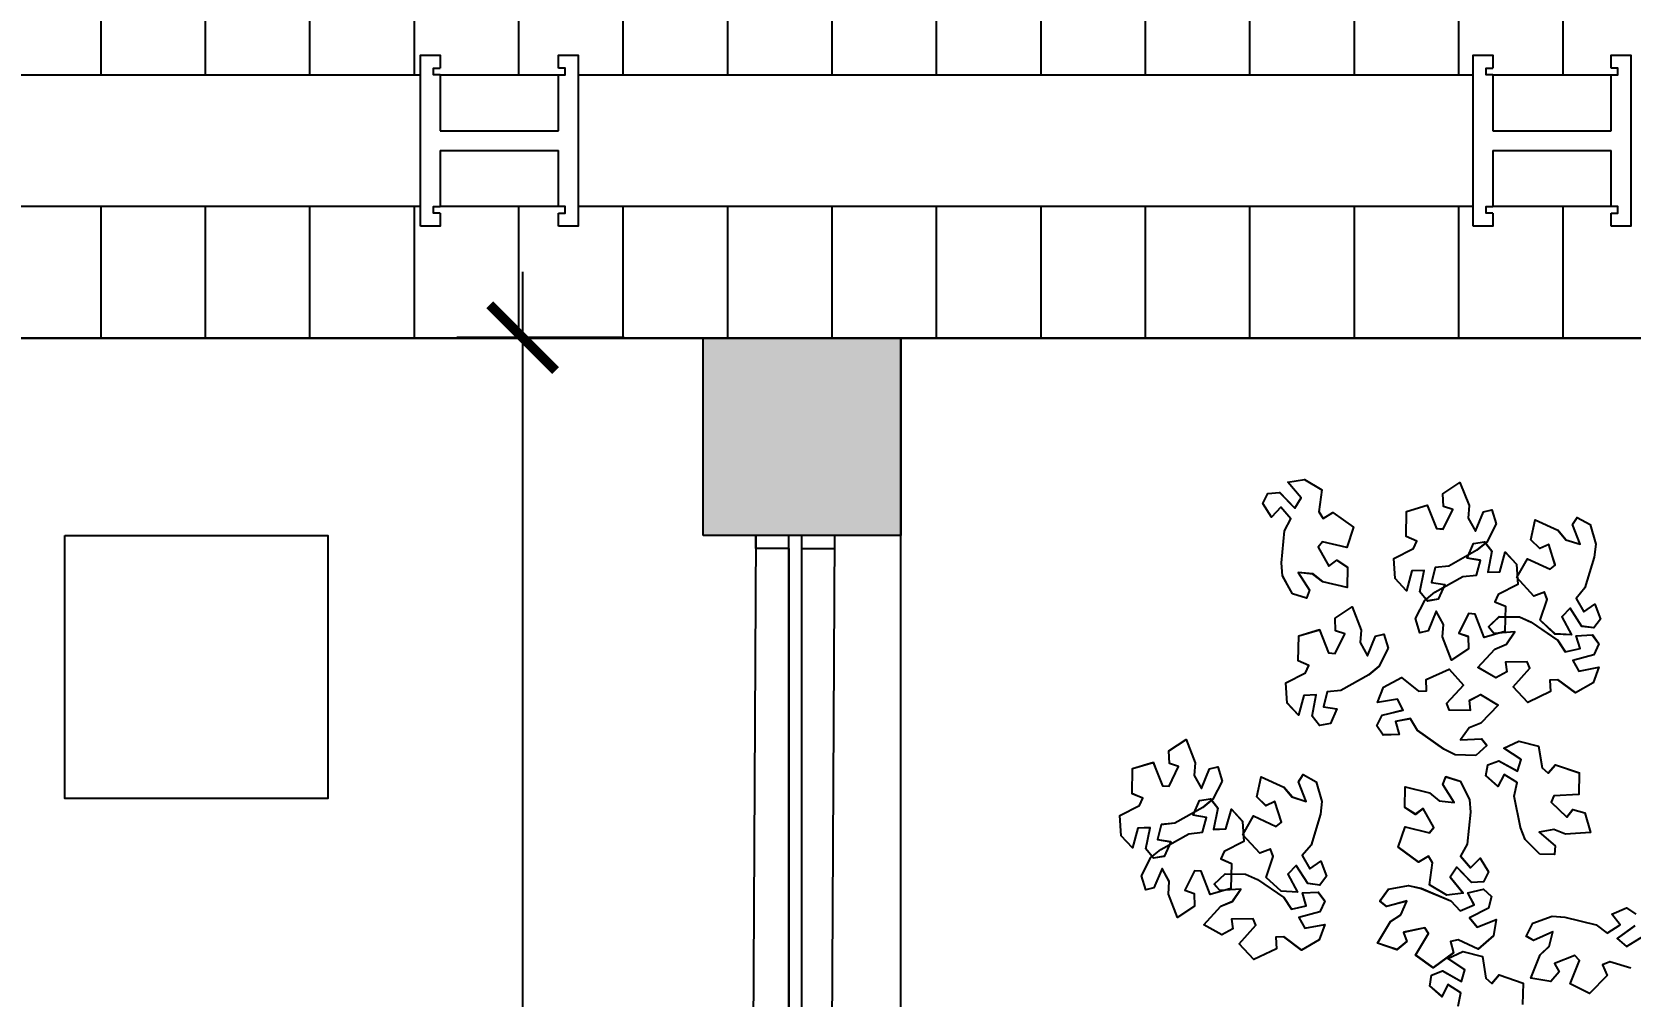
# Model space of a CAD drawing. Header units: centimetres. Extents: x -3096 to 17897, y -3131 to 15798.
# Drawn here: x 2662.4 to 2905.3, y 4418.3 to 4564.8 of the extents above; entities that cross this region are included whole.
import ezdxf

# ---------------------------------------------------------------- set-up
doc = ezdxf.new("R2010")
doc.units = ezdxf.units.CM
doc.layers.add('A-ANNO SYMB', color=3, linetype='Continuous', lineweight=13)
for name, color, linetype in [('alberi', 74, 'Continuous'), ('arredi', 1, 'Continuous'), ('piu', 6, 'Continuous'), ('Riempimenti', 4, 'Continuous'), ('vetri', 2, 'Continuous')]:
    doc.layers.add(name, color=color, linetype=linetype)
doc.styles.get("Standard").update_dxf_attribs({"font": 'Arial.ttf'})
doc.dimstyles.new('1_100', dxfattribs={"dimtxt": 15, "dimasz": 10, "dimexe": 10, "dimexo": 10, "dimgap": 5, "dimtad": 2, "dimdec": 0, "dimtxsty": 'Standard', "dimblk": 'ARCHTICK', "dimcen": 2.5, "dimdle": 10, "dimadec": 0, "dimazin": 0, "dimtfac": 1, "dimtdec": 0, "dimtmove": 0, "dimatfit": 3, "dimldrblk": 'ARCHTICK', "dimfxl": 1, "dimarcsym": 0})

# ---------------------------------------------------------------- blocks, each defined once
blk = doc.blocks.new('_ArchTick')
at = {"color": 0, "linetype": 'ByBlock', "const_width": 0.15}
blk.add_lwpolyline([(-0.5, -0.5), (0.5, 0.5)], dxfattribs=at)
blk = doc.blocks.new('*D108')
at = {"layer": 'A-ANNO SYMB', "color": 0, "lineweight": -2, "transparency": 16777216}
for p, q in [((2737.01, 4528.36), (2737.01, 4103.36)), ((2752.45, 4518.36), (2727.01, 4518.36)), ((2752.45, 4113.36), (2727.01, 4113.36))]:
    blk.add_line(p, q, dxfattribs=at)
at = {"layer": 'Defpoints', "color": 0, "transparency": 16777216}
for p in [(2762.45, 4518.36), (2737.01, 4113.36), (2762.45, 4113.36)]:
    blk.add_point(p, dxfattribs=at)
at = {"layer": 'A-ANNO SYMB', "color": 0, "lineweight": -2, "transparency": 16777216, "xscale": 10, "yscale": 10, "zscale": 10}
for p, rotation in [((2737.01, 4518.36), 90), ((2737.01, 4113.36), 270)]:
    blk.add_blockref('_ArchTick', p, dxfattribs=dict(at, rotation=rotation))
at = {"layer": 'A-ANNO SYMB', "color": 0, "transparency": 16777216, "insert": (2724.41, 4354.71), "char_height": 15, "attachment_point": 5, "rotation": 90}
blk.add_mtext('405', dxfattribs=at)

msp = doc.modelspace()

# ---------------------------------------------------------------- hatches: boundary and pattern name
at = {"layer": 'Riempimenti', "transparency": 33554508}
h = msp.add_hatch(dxfattribs=at)
h.set_pattern_fill('LINE', color=256, scale=5, angle=90)
h.set_pattern_definition([(90, (-9.95, -2e-05), (-15.875, 1e-15), [])])
h.paths.add_polyline_path([(3224.47, 4578.3), (1994.47, 4578.3), (1994.47, 4558.3), (3224.47, 4558.3)])
h.paths.add_polyline_path([(3224.47, 4538.3), (1994.47, 4538.3), (1994.47, 4518.3), (3224.47, 4518.3)])
h.paths.add_polyline_path([(3994.47, 4578.3), (3324.47, 4578.3), (3324.47, 4558.3), (3994.47, 4558.3)])
h.paths.add_polyline_path([(3994.47, 4538.3), (3324.47, 4538.3), (3324.47, 4518.3), (3994.47, 4518.3)])
at = {"layer": 'Riempimenti', "transparency": 33554462}
h = msp.add_hatch(color=256, dxfattribs=at)
h.dxf.hatch_style = 1
h.set_gradient(color1=(91, 91, 91), color2=(91, 91, 91), tint=1)
h.paths.add_polyline_path([(2794.47, 4518.3), (2764.47, 4518.3), (2764.47, 4488.3), (2794.47, 4488.3)])

# ---------------------------------------------------------------- linework, layer by layer
for p, q in [((2585.47, 4558.3), (2721.47, 4558.3)), ((2724.47, 4558.3), (2724.47, 4549.8)), ((2724.47, 4558.3), (2742.47, 4558.3)), ((2745.47, 4558.3), (2881.47, 4558.3)), ((2884.47, 4558.3), (2884.47, 4549.8)), ((2884.47, 4558.3), (2902.47, 4558.3)), ((2724.47, 4549.8), (2742.47, 4549.8)), ((2884.47, 4549.8), (2902.47, 4549.8)), ((2724.47, 4546.8), (2742.47, 4546.8)), ((2724.47, 4546.8), (2724.47, 4538.3)), ((2884.47, 4546.8), (2902.47, 4546.8)), ((2884.47, 4546.8), (2884.47, 4538.3)), ((2721.47, 4538.3), (2585.47, 4538.3)), ((2742.47, 4538.3), (2724.47, 4538.3)), ((2881.47, 4538.3), (2745.47, 4538.3)), ((2902.47, 4538.3), (2884.47, 4538.3)), ((2844.47, 4518.3), (2344.47, 4518.3)), ((2994.47, 4518.3), (2494.47, 4518.3)), ((2764.47, 4488.3), (2764.47, 4518.3)), ((2894.47, 4518.3), (2794.47, 4518.3)), ((2794.47, 4518.3), (2794.47, 4488.3)), ((2994.47, 4518.3), (2894.47, 4518.3)), ((2794.47, 4488.3), (2764.47, 4488.3))]:
    msp.add_line(p, q)
for points in [[(2721.47, 4535.3), (2721.47, 4561.3), (2724.47, 4561.3), (2724.47, 4559.3)], [(2724.47, 4558.3), (2723.47, 4558.3), (2723.47, 4559.3), (2724.47, 4559.3)], [(2742.47, 4559.3), (2742.47, 4561.3), (2745.47, 4561.3), (2745.47, 4535.3), (2742.47, 4535.3)], [(2742.47, 4558.3), (2743.47, 4558.3), (2743.47, 4559.3), (2742.47, 4559.3)], [(2881.47, 4535.3), (2881.47, 4561.3), (2884.47, 4561.3), (2884.47, 4559.3)], [(2884.47, 4558.3), (2883.47, 4558.3), (2883.47, 4559.3), (2884.47, 4559.3)], [(2902.47, 4559.3), (2902.47, 4561.3), (2905.47, 4561.3), (2905.47, 4535.3), (2902.47, 4535.3)], [(2902.47, 4558.3), (2903.47, 4558.3), (2903.47, 4559.3), (2902.47, 4559.3)], [(2742.47, 4549.8), (2742.47, 4558.3)], [(2902.47, 4549.8), (2902.47, 4558.3)], [(2742.47, 4538.3), (2742.47, 4546.8)], [(2902.47, 4538.3), (2902.47, 4546.8)], [(2724.47, 4537.3), (2723.47, 4537.3), (2723.47, 4538.3), (2724.47, 4538.3)], [(2742.47, 4537.3), (2743.47, 4537.3), (2743.47, 4538.3), (2742.47, 4538.3)], [(2884.47, 4537.3), (2883.47, 4537.3), (2883.47, 4538.3), (2884.47, 4538.3)], [(2902.47, 4537.3), (2903.47, 4537.3), (2903.47, 4538.3), (2902.47, 4538.3)], [(2724.47, 4537.3), (2724.47, 4535.3), (2721.47, 4535.3)], [(2742.47, 4535.3), (2742.47, 4537.3)], [(2884.47, 4537.3), (2884.47, 4535.3), (2881.47, 4535.3)], [(2902.47, 4535.3), (2902.47, 4537.3)], [(3144.47, 4143.3), (3144.47, 4143.3), (2794.47, 4143.3), (2794.47, 4518.3)]]:
    msp.add_lwpolyline(points)
at = {"layer": 'A-ANNO SYMB'}
for points in [[(2854.01, 4479.47), (2852.53, 4482.21), (2852.37, 4484.16), (2852.81, 4489.03), (2853.8, 4490.87), (2852.26, 4492.62), (2850.84, 4491.14), (2849.55, 4493.2), (2850.27, 4494.72), (2852.08, 4494.85), (2852.08, 4494.85), (2854.37, 4492.51), (2855.36, 4494.07), (2853.35, 4496.46), (2855.84, 4496.83), (2858.49, 4495.25), (2858.06, 4491.94), (2858.7, 4490.91), (2860.17, 4491.83), (2860.17, 4491.83), (2863.29, 4489.61), (2862.28, 4486.5), (2858.57, 4487.35), (2857.93, 4486.55), (2859.56, 4483.69), (2860.75, 4484.57), (2862.37, 4483.54), (2862.34, 4480.43), (2858.63, 4481.29), (2857.13, 4482.48), (2854.87, 4482.7), (2856.63, 4480), (2856.17, 4478.8)], [(2884.99, 4490.1), (2883.57, 4487.32), (2882.05, 4486.09), (2877.79, 4483.69), (2875.71, 4483.46), (2875.14, 4481.21), (2877.17, 4480.87), (2876.19, 4478.64), (2874.53, 4478.38), (2873.4, 4479.8), (2873.4, 4479.8), (2874.03, 4483.01), (2872.18, 4482.95), (2871.36, 4479.94), (2869.64, 4481.78), (2869.44, 4484.86), (2872.42, 4486.38), (2872.91, 4487.49), (2871.31, 4488.18), (2871.31, 4488.18), (2871.38, 4492), (2874.52, 4492.93), (2875.91, 4489.39), (2876.94, 4489.32), (2878.37, 4492.28), (2876.97, 4492.76), (2876.9, 4494.68), (2879.49, 4496.41), (2880.88, 4492.87), (2880.74, 4490.96), (2881.84, 4488.98), (2883.07, 4491.95), (2884.32, 4492.25)], [(2899.26, 4489.99), (2900.15, 4487), (2899.91, 4485.05), (2898.49, 4480.37), (2897.15, 4478.77), (2898.3, 4476.75), (2899.99, 4477.91), (2900.83, 4475.63), (2899.82, 4474.28), (2898.02, 4474.53), (2898.02, 4474.53), (2896.26, 4477.28), (2894.96, 4475.96), (2896.45, 4473.22), (2893.93, 4473.36), (2891.66, 4475.44), (2892.76, 4478.6), (2892.34, 4479.74), (2890.71, 4479.13), (2890.71, 4479.13), (2888.11, 4481.94), (2889.73, 4484.78), (2893.19, 4483.19), (2893.98, 4483.85), (2892.97, 4486.98), (2891.62, 4486.36), (2890.24, 4487.69), (2890.91, 4490.73), (2894.37, 4489.14), (2895.59, 4487.67), (2897.76, 4486.99), (2896.58, 4489.99), (2897.28, 4491.08)], [(2872.71, 4475.7), (2874.14, 4478.47), (2875.67, 4479.7), (2879.94, 4482.08), (2882.01, 4482.3), (2882.59, 4484.56), (2880.57, 4484.9), (2881.55, 4487.12), (2883.21, 4487.38), (2884.34, 4485.96), (2884.34, 4485.96), (2883.69, 4482.75), (2885.54, 4482.81), (2886.38, 4485.81), (2888.09, 4483.96), (2888.28, 4480.88), (2885.29, 4479.38), (2884.8, 4478.27), (2886.39, 4477.57), (2886.39, 4477.57), (2886.32, 4473.75), (2883.17, 4472.83), (2881.79, 4476.38), (2880.77, 4476.45), (2879.32, 4473.49), (2880.72, 4473.01), (2880.78, 4471.09), (2878.19, 4469.36), (2876.81, 4472.91), (2876.95, 4474.82), (2875.86, 4476.81), (2874.62, 4473.84), (2873.37, 4473.55)], [(2868.59, 4471.18), (2867.16, 4468.41), (2865.64, 4467.17), (2861.38, 4464.78), (2859.3, 4464.55), (2858.73, 4462.29), (2860.76, 4461.96), (2859.79, 4459.73), (2858.12, 4459.46), (2856.99, 4460.88), (2856.99, 4460.88), (2857.63, 4464.09), (2855.78, 4464.03), (2854.95, 4461.03), (2853.23, 4462.87), (2853.04, 4465.95), (2856.02, 4467.46), (2856.5, 4468.58), (2854.91, 4469.26), (2854.91, 4469.26), (2854.97, 4473.09), (2858.11, 4474.02), (2859.51, 4470.48), (2860.53, 4470.4), (2861.97, 4473.37), (2860.56, 4473.85), (2860.5, 4475.77), (2863.08, 4477.5), (2864.47, 4473.96), (2864.34, 4472.05), (2865.43, 4470.06), (2866.66, 4473.04), (2867.92, 4473.33)], [(2885.42, 4476), (2888.54, 4475.96), (2890.33, 4475.14), (2894.37, 4472.4), (2895.5, 4470.64), (2897.77, 4471.13), (2897.17, 4473.1), (2899.6, 4473.22), (2900.58, 4471.85), (2899.81, 4470.2), (2899.81, 4470.2), (2896.65, 4469.34), (2897.53, 4467.71), (2900.59, 4468.31), (2899.71, 4465.95), (2897.04, 4464.41), (2894.35, 4466.4), (2893.14, 4466.34), (2893.24, 4464.6), (2893.24, 4464.6), (2889.78, 4462.96), (2887.55, 4465.35), (2890.1, 4468.18), (2889.71, 4469.13), (2886.42, 4469.1), (2886.61, 4467.63), (2884.92, 4466.71), (2882.22, 4468.25), (2884.77, 4471.07), (2886.54, 4471.8), (2887.83, 4473.67), (2884.62, 4473.45), (2883.79, 4474.44)], [(2881.9, 4454.88), (2878.78, 4454.99), (2877.02, 4455.85), (2873.04, 4458.7), (2871.96, 4460.49), (2869.67, 4460.05), (2870.23, 4458.07), (2867.8, 4458.01), (2866.85, 4459.4), (2867.66, 4461.03), (2867.66, 4461.03), (2870.83, 4461.81), (2870, 4463.46), (2866.92, 4462.94), (2867.87, 4465.27), (2870.57, 4466.75), (2873.21, 4464.69), (2874.42, 4464.72), (2874.37, 4466.46), (2874.37, 4466.46), (2877.86, 4468.02), (2880.03, 4465.57), (2877.41, 4462.81), (2877.78, 4461.85), (2881.08, 4461.8), (2880.92, 4463.28), (2882.63, 4464.15), (2885.29, 4462.54), (2882.67, 4459.78), (2880.89, 4459.1), (2879.55, 4457.26), (2882.77, 4457.41), (2883.56, 4456.4)], [(2843.35, 4451.01), (2841.93, 4448.23), (2840.4, 4447), (2836.14, 4444.6), (2834.06, 4444.38), (2833.49, 4442.12), (2835.52, 4441.79), (2834.55, 4439.56), (2832.89, 4439.29), (2831.76, 4440.71), (2831.76, 4440.71), (2832.39, 4443.92), (2830.54, 4443.86), (2829.71, 4440.85), (2827.99, 4442.7), (2827.8, 4445.77), (2830.78, 4447.29), (2831.27, 4448.4), (2829.67, 4449.09), (2829.67, 4449.09), (2829.73, 4452.92), (2832.88, 4453.85), (2834.27, 4450.3), (2835.29, 4450.23), (2836.73, 4453.19), (2835.33, 4453.67), (2835.26, 4455.6), (2837.84, 4457.33), (2839.23, 4453.78), (2839.1, 4451.88), (2840.2, 4449.89), (2841.43, 4452.87), (2842.68, 4453.16)], [(2891.61, 4439.89), (2889.41, 4442.1), (2888.7, 4443.93), (2887.74, 4448.72), (2888.17, 4450.77), (2886.2, 4452.01), (2885.26, 4450.18), (2883.44, 4451.8), (2883.7, 4453.47), (2885.4, 4454.1), (2885.4, 4454.1), (2888.25, 4452.51), (2888.77, 4454.28), (2886.16, 4456), (2888.45, 4457.06), (2891.43, 4456.3), (2891.95, 4453), (2892.86, 4452.19), (2894.01, 4453.49), (2894.01, 4453.49), (2897.63, 4452.25), (2897.54, 4448.97), (2893.74, 4448.74), (2893.36, 4447.79), (2895.73, 4445.51), (2896.62, 4446.7), (2898.47, 4446.17), (2899.32, 4443.17), (2895.52, 4442.95), (2893.75, 4443.66), (2891.52, 4443.24), (2893.97, 4441.15), (2893.86, 4439.86)], [(2857.61, 4450.9), (2858.51, 4447.91), (2858.26, 4445.96), (2856.85, 4441.29), (2855.5, 4439.69), (2856.65, 4437.66), (2858.35, 4438.83), (2859.19, 4436.54), (2858.17, 4435.2), (2856.38, 4435.44), (2856.38, 4435.44), (2854.61, 4438.19), (2853.32, 4436.87), (2854.8, 4434.13), (2852.29, 4434.27), (2850.02, 4436.36), (2851.12, 4439.51), (2850.7, 4440.65), (2849.07, 4440.04), (2849.07, 4440.04), (2846.47, 4442.85), (2848.09, 4445.69), (2851.55, 4444.1), (2852.34, 4444.76), (2851.32, 4447.89), (2849.98, 4447.27), (2848.6, 4448.61), (2849.26, 4451.65), (2852.72, 4450.05), (2853.95, 4448.58), (2856.11, 4447.91), (2854.94, 4450.91), (2855.64, 4451.99)], [(2879.5, 4450.98), (2880.95, 4448.22), (2881.08, 4446.26), (2880.59, 4441.4), (2879.58, 4439.57), (2881.1, 4437.8), (2882.54, 4439.27), (2883.81, 4437.19), (2883.07, 4435.68), (2881.26, 4435.57), (2881.26, 4435.57), (2879, 4437.93), (2877.98, 4436.38), (2879.97, 4433.98), (2877.47, 4433.63), (2874.84, 4435.24), (2875.31, 4438.55), (2874.68, 4439.59), (2873.2, 4438.68), (2873.2, 4438.68), (2870.11, 4440.94), (2871.15, 4444.04), (2874.86, 4443.14), (2875.5, 4443.94), (2873.9, 4446.82), (2872.7, 4445.95), (2871.09, 4446.99), (2871.16, 4450.1), (2874.86, 4449.21), (2876.34, 4448), (2878.6, 4447.75), (2876.87, 4450.47), (2877.35, 4451.67)], [(2831.06, 4436.61), (2832.5, 4439.39), (2834.02, 4440.61), (2838.29, 4443), (2840.37, 4443.21), (2840.95, 4445.47), (2838.92, 4445.81), (2839.9, 4448.04), (2841.57, 4448.3), (2842.69, 4446.87), (2842.69, 4446.87), (2842.05, 4443.67), (2843.9, 4443.72), (2844.74, 4446.72), (2846.45, 4444.87), (2846.63, 4441.8), (2843.65, 4440.29), (2843.16, 4439.18), (2844.75, 4438.49), (2844.75, 4438.49), (2844.67, 4434.66), (2841.53, 4433.74), (2840.14, 4437.29), (2839.12, 4437.37), (2837.68, 4434.41), (2839.08, 4433.92), (2839.14, 4432), (2836.55, 4430.28), (2835.17, 4433.83), (2835.31, 4435.73), (2834.22, 4437.72), (2832.98, 4434.75), (2831.73, 4434.46)], [(2843.78, 4436.91), (2846.9, 4436.87), (2848.68, 4436.06), (2852.73, 4433.31), (2853.85, 4431.55), (2856.13, 4432.04), (2855.52, 4434.01), (2857.95, 4434.13), (2858.93, 4432.76), (2858.17, 4431.12), (2858.17, 4431.12), (2855.01, 4430.25), (2855.89, 4428.62), (2858.95, 4429.22), (2858.06, 4426.86), (2855.39, 4425.32), (2852.71, 4427.31), (2851.5, 4427.25), (2851.59, 4425.52), (2851.59, 4425.52), (2848.14, 4423.87), (2845.91, 4426.27), (2848.46, 4429.1), (2848.07, 4430.04), (2844.77, 4430.01), (2844.97, 4428.54), (2843.28, 4427.62), (2840.58, 4429.16), (2843.13, 4431.99), (2844.9, 4432.72), (2846.19, 4434.58), (2842.97, 4434.36), (2842.15, 4435.35)], [(2868.61, 4434.59), (2871.68, 4435.15), (2873.59, 4434.7), (2878.08, 4432.78), (2879.53, 4431.27), (2881.67, 4432.19), (2880.69, 4434), (2883.06, 4434.59), (2884.28, 4433.43), (2883.85, 4431.67), (2883.85, 4431.67), (2880.92, 4430.22), (2882.09, 4428.79), (2884.98, 4429.96), (2884.56, 4427.48), (2882.24, 4425.45), (2879.23, 4426.89), (2878.05, 4426.6), (2878.47, 4424.91), (2878.47, 4424.91), (2875.4, 4422.63), (2872.75, 4424.55), (2874.71, 4427.82), (2874.14, 4428.67), (2870.92, 4428.01), (2871.39, 4426.6), (2869.91, 4425.38), (2866.96, 4426.37), (2868.92, 4429.63), (2870.52, 4430.69), (2871.42, 4432.77), (2868.31, 4431.93), (2867.32, 4432.74)]]:
    msp.add_lwpolyline(points, close=True, dxfattribs=at)
for points in [[(2905.47, 4422.58), (2902.26, 4423.52), (2901.14, 4423.04), (2901.84, 4421.45), (2901.84, 4421.45), (2899.17, 4418.7), (2896.24, 4420.18), (2897.65, 4423.72), (2896.96, 4424.47), (2893.88, 4423.29), (2894.57, 4421.98), (2893.31, 4420.54), (2890.24, 4421.05), (2891.65, 4424.58), (2893.06, 4425.88), (2893.62, 4428.08), (2890.68, 4426.75), (2889.57, 4427.4), (2890.56, 4429.42), (2893.49, 4430.47), (2895.45, 4430.33), (2900.19, 4429.15), (2901.86, 4427.89), (2903.83, 4429.15), (2902.57, 4430.78), (2904.81, 4431.73), (2906.21, 4430.79)], [(2906.06, 4428.98), (2903.4, 4427.08), (2904.79, 4425.85), (2907.45, 4427.48)], [(2879.2, 4416.77), (2879.62, 4418.81), (2877.65, 4420.05), (2876.71, 4418.23), (2874.89, 4419.84), (2875.15, 4421.51), (2876.85, 4422.14), (2876.85, 4422.14), (2879.7, 4420.55), (2880.22, 4422.33), (2877.62, 4424.04), (2879.9, 4425.11), (2882.89, 4424.34), (2883.41, 4421.04), (2884.32, 4420.23), (2885.46, 4421.53), (2885.46, 4421.53), (2889.08, 4420.29), (2889, 4417.02)]]:
    msp.add_lwpolyline(points, dxfattribs=at)
at = {"layer": 'alberi'}
for points in [[(2854.01, 4479.41), (2852.52, 4482.15), (2852.37, 4484.11), (2852.8, 4488.98), (2853.79, 4490.82), (2852.25, 4492.57), (2850.83, 4491.08), (2849.54, 4493.15), (2850.26, 4494.67), (2852.07, 4494.8), (2852.07, 4494.8), (2854.36, 4492.46), (2855.36, 4494.02), (2853.34, 4496.4), (2855.84, 4496.78), (2858.48, 4495.2), (2858.05, 4491.88), (2858.69, 4490.85), (2860.16, 4491.78), (2860.16, 4491.78), (2863.28, 4489.56), (2862.27, 4486.44), (2858.56, 4487.3), (2857.92, 4486.49), (2859.55, 4483.63), (2860.74, 4484.52), (2862.37, 4483.49), (2862.33, 4480.38), (2858.62, 4481.24), (2857.13, 4482.42), (2854.87, 4482.65), (2856.63, 4479.95), (2856.16, 4478.75)], [(2884.99, 4490.04), (2883.56, 4487.27), (2882.04, 4486.03), (2877.78, 4483.64), (2875.7, 4483.41), (2875.13, 4481.15), (2877.16, 4480.82), (2876.18, 4478.59), (2874.52, 4478.32), (2873.39, 4479.74), (2873.39, 4479.74), (2874.03, 4482.95), (2872.18, 4482.89), (2871.35, 4479.88), (2869.63, 4481.73), (2869.44, 4484.8), (2872.41, 4486.32), (2872.9, 4487.43), (2871.31, 4488.12), (2871.31, 4488.12), (2871.37, 4491.95), (2874.51, 4492.88), (2875.91, 4489.33), (2876.93, 4489.26), (2878.37, 4492.23), (2876.96, 4492.71), (2876.89, 4494.63), (2879.48, 4496.36), (2880.87, 4492.82), (2880.74, 4490.91), (2881.83, 4488.92), (2883.06, 4491.9), (2884.32, 4492.19)], [(2899.25, 4489.93), (2900.14, 4486.94), (2899.9, 4485), (2898.48, 4480.32), (2897.14, 4478.72), (2898.29, 4476.69), (2899.99, 4477.86), (2900.83, 4475.57), (2899.81, 4474.23), (2898.01, 4474.47), (2898.01, 4474.47), (2896.25, 4477.23), (2894.95, 4475.9), (2896.44, 4473.16), (2893.92, 4473.3), (2891.65, 4475.39), (2892.75, 4478.54), (2892.33, 4479.68), (2890.71, 4479.08), (2890.71, 4479.08), (2888.1, 4481.88), (2889.73, 4484.73), (2893.19, 4483.14), (2893.97, 4483.79), (2892.96, 4486.92), (2891.61, 4486.3), (2890.24, 4487.64), (2890.9, 4490.68), (2894.36, 4489.08), (2895.58, 4487.62), (2897.75, 4486.94), (2896.58, 4489.94), (2897.28, 4491.02)], [(2872.7, 4475.65), (2874.13, 4478.42), (2875.66, 4479.65), (2879.93, 4482.03), (2882.01, 4482.25), (2882.59, 4484.5), (2880.56, 4484.84), (2881.54, 4487.07), (2883.2, 4487.33), (2884.33, 4485.91), (2884.33, 4485.91), (2883.69, 4482.7), (2885.54, 4482.75), (2886.37, 4485.76), (2888.08, 4483.91), (2888.27, 4480.83), (2885.28, 4479.32), (2884.79, 4478.21), (2886.39, 4477.52), (2886.39, 4477.52), (2886.31, 4473.69), (2883.16, 4472.77), (2881.78, 4476.32), (2880.76, 4476.4), (2879.31, 4473.44), (2880.71, 4472.95), (2880.78, 4471.03), (2878.19, 4469.31), (2876.81, 4472.86), (2876.95, 4474.76), (2875.86, 4476.76), (2874.62, 4473.78), (2873.36, 4473.49)], [(2868.58, 4471.13), (2867.16, 4468.35), (2865.64, 4467.12), (2861.37, 4464.72), (2859.3, 4464.5), (2858.72, 4462.24), (2860.75, 4461.91), (2859.78, 4459.68), (2858.12, 4459.41), (2856.99, 4460.83), (2856.99, 4460.83), (2857.62, 4464.04), (2855.77, 4463.98), (2854.94, 4460.97), (2853.23, 4462.81), (2853.03, 4465.89), (2856.01, 4467.41), (2856.5, 4468.52), (2854.9, 4469.21), (2854.9, 4469.21), (2854.97, 4473.04), (2858.11, 4473.96), (2859.5, 4470.42), (2860.52, 4470.35), (2861.96, 4473.31), (2860.56, 4473.79), (2860.49, 4475.71), (2863.07, 4477.45), (2864.47, 4473.9), (2864.33, 4472), (2865.43, 4470.01), (2866.66, 4472.98), (2867.91, 4473.28)], [(2885.42, 4475.94), (2888.54, 4475.9), (2890.32, 4475.09), (2894.36, 4472.34), (2895.49, 4470.58), (2897.77, 4471.08), (2897.16, 4473.04), (2899.59, 4473.16), (2900.57, 4471.79), (2899.8, 4470.15), (2899.8, 4470.15), (2896.65, 4469.29), (2897.52, 4467.66), (2900.58, 4468.26), (2899.7, 4465.9), (2897.03, 4464.35), (2894.35, 4466.34), (2893.13, 4466.28), (2893.23, 4464.55), (2893.23, 4464.55), (2889.77, 4462.9), (2887.54, 4465.3), (2890.09, 4468.13), (2889.7, 4469.07), (2886.41, 4469.04), (2886.6, 4467.57), (2884.91, 4466.65), (2882.21, 4468.19), (2884.77, 4471.02), (2886.53, 4471.75), (2887.82, 4473.62), (2884.61, 4473.39), (2883.79, 4474.38)], [(2881.89, 4454.82), (2878.77, 4454.94), (2877.01, 4455.8), (2873.04, 4458.64), (2871.95, 4460.43), (2869.66, 4459.99), (2870.22, 4458.01), (2867.79, 4457.95), (2866.84, 4459.35), (2867.65, 4460.97), (2867.65, 4460.97), (2870.83, 4461.75), (2869.99, 4463.41), (2866.92, 4462.88), (2867.86, 4465.22), (2870.57, 4466.7), (2873.2, 4464.64), (2874.41, 4464.67), (2874.36, 4466.41), (2874.36, 4466.41), (2877.86, 4467.97), (2880.03, 4465.51), (2877.41, 4462.75), (2877.78, 4461.79), (2881.07, 4461.75), (2880.91, 4463.22), (2882.62, 4464.1), (2885.28, 4462.49), (2882.66, 4459.73), (2880.88, 4459.04), (2879.54, 4457.21), (2882.76, 4457.35), (2883.56, 4456.34)], [(2843.34, 4450.95), (2841.92, 4448.18), (2840.4, 4446.94), (2836.14, 4444.55), (2834.06, 4444.32), (2833.49, 4442.06), (2835.52, 4441.73), (2834.54, 4439.5), (2832.88, 4439.23), (2831.75, 4440.65), (2831.75, 4440.65), (2832.38, 4443.86), (2830.53, 4443.8), (2829.7, 4440.8), (2827.99, 4442.64), (2827.79, 4445.72), (2830.77, 4447.23), (2831.26, 4448.35), (2829.66, 4449.03), (2829.66, 4449.03), (2829.73, 4452.86), (2832.87, 4453.79), (2834.26, 4450.25), (2835.29, 4450.18), (2836.72, 4453.14), (2835.32, 4453.62), (2835.25, 4455.54), (2837.84, 4457.27), (2839.23, 4453.73), (2839.09, 4451.82), (2840.19, 4449.83), (2841.42, 4452.81), (2842.67, 4453.11)], [(2891.6, 4439.84), (2889.4, 4442.05), (2888.7, 4443.88), (2887.74, 4448.67), (2888.16, 4450.72), (2886.19, 4451.96), (2885.25, 4450.13), (2883.43, 4451.75), (2883.69, 4453.41), (2885.39, 4454.05), (2885.39, 4454.05), (2888.24, 4452.45), (2888.76, 4454.23), (2886.16, 4455.95), (2888.44, 4457.01), (2891.43, 4456.24), (2891.95, 4452.94), (2892.86, 4452.13), (2894, 4453.44), (2894, 4453.44), (2897.62, 4452.19), (2897.54, 4448.92), (2893.73, 4448.69), (2893.35, 4447.74), (2895.72, 4445.46), (2896.61, 4446.64), (2898.46, 4446.11), (2899.31, 4443.12), (2895.51, 4442.89), (2893.74, 4443.61), (2891.51, 4443.18), (2893.96, 4441.09), (2893.85, 4439.81)], [(2857.61, 4450.84), (2858.5, 4447.85), (2858.26, 4445.91), (2856.84, 4441.23), (2855.5, 4439.63), (2856.65, 4437.6), (2858.34, 4438.77), (2859.18, 4436.49), (2858.17, 4435.14), (2856.37, 4435.38), (2856.37, 4435.38), (2854.6, 4438.14), (2853.31, 4436.81), (2854.8, 4434.07), (2852.28, 4434.21), (2850.01, 4436.3), (2851.11, 4439.46), (2850.69, 4440.6), (2849.06, 4439.99), (2849.06, 4439.99), (2846.46, 4442.8), (2848.08, 4445.64), (2851.54, 4444.05), (2852.33, 4444.7), (2851.32, 4447.84), (2849.97, 4447.21), (2848.59, 4448.55), (2849.26, 4451.59), (2852.72, 4450), (2853.94, 4448.53), (2856.11, 4447.85), (2854.93, 4450.85), (2855.63, 4451.93)], [(2879.49, 4450.92), (2880.94, 4448.16), (2881.08, 4446.21), (2880.59, 4441.34), (2879.58, 4439.51), (2881.1, 4437.75), (2882.54, 4439.22), (2883.8, 4437.14), (2883.06, 4435.62), (2881.25, 4435.51), (2881.25, 4435.51), (2878.99, 4437.88), (2877.97, 4436.33), (2879.96, 4433.92), (2877.46, 4433.58), (2874.83, 4435.19), (2875.31, 4438.5), (2874.68, 4439.54), (2873.2, 4438.63), (2873.2, 4438.63), (2870.1, 4440.88), (2871.15, 4443.98), (2874.85, 4443.09), (2875.5, 4443.88), (2873.9, 4446.76), (2872.7, 4445.89), (2871.09, 4446.94), (2871.15, 4450.05), (2874.85, 4449.15), (2876.34, 4447.94), (2878.59, 4447.7), (2876.86, 4450.42), (2877.34, 4451.61)], [(2831.06, 4436.56), (2832.49, 4439.33), (2834.02, 4440.56), (2838.29, 4442.94), (2840.36, 4443.16), (2840.94, 4445.42), (2838.92, 4445.75), (2839.9, 4447.98), (2841.56, 4448.24), (2842.69, 4446.82), (2842.69, 4446.82), (2842.04, 4443.61), (2843.89, 4443.67), (2844.73, 4446.67), (2846.44, 4444.82), (2846.63, 4441.74), (2843.64, 4440.24), (2843.15, 4439.12), (2844.74, 4438.43), (2844.74, 4438.43), (2844.67, 4434.6), (2841.52, 4433.69), (2840.14, 4437.24), (2839.12, 4437.31), (2837.67, 4434.35), (2839.07, 4433.87), (2839.13, 4431.94), (2836.54, 4430.22), (2835.16, 4433.77), (2835.3, 4435.68), (2834.21, 4437.67), (2832.97, 4434.7), (2831.72, 4434.4)], [(2843.77, 4436.85), (2846.89, 4436.82), (2848.68, 4436), (2852.72, 4433.25), (2853.85, 4431.5), (2856.12, 4431.99), (2855.52, 4433.95), (2857.95, 4434.08), (2858.93, 4432.71), (2858.16, 4431.06), (2858.16, 4431.06), (2855, 4430.2), (2855.88, 4428.57), (2858.94, 4429.17), (2858.06, 4426.81), (2855.39, 4425.26), (2852.7, 4427.26), (2851.49, 4427.2), (2851.59, 4425.46), (2851.59, 4425.46), (2848.13, 4423.81), (2845.9, 4426.21), (2848.45, 4429.04), (2848.06, 4429.99), (2844.77, 4429.95), (2844.96, 4428.48), (2843.27, 4427.57), (2840.57, 4429.11), (2843.12, 4431.93), (2844.89, 4432.66), (2846.18, 4434.53), (2842.97, 4434.3), (2842.14, 4435.3)], [(2868.61, 4434.53), (2871.68, 4435.09), (2873.58, 4434.64), (2878.08, 4432.72), (2879.52, 4431.21), (2881.66, 4432.14), (2880.69, 4433.95), (2883.05, 4434.53), (2884.28, 4433.38), (2883.84, 4431.62), (2883.84, 4431.62), (2880.91, 4430.16), (2882.08, 4428.73), (2884.97, 4429.91), (2884.56, 4427.42), (2882.24, 4425.39), (2879.22, 4426.83), (2878.04, 4426.54), (2878.47, 4424.86), (2878.47, 4424.86), (2875.39, 4422.57), (2872.74, 4424.5), (2874.7, 4427.76), (2874.13, 4428.62), (2870.91, 4427.95), (2871.38, 4426.55), (2869.9, 4425.32), (2866.95, 4426.31), (2868.92, 4429.58), (2870.51, 4430.63), (2871.42, 4432.71), (2868.31, 4431.87), (2867.31, 4432.69)]]:
    msp.add_lwpolyline(points, close=True, dxfattribs=at)
for points in [[(2905.46, 4422.53), (2902.26, 4423.46), (2901.14, 4422.99), (2901.83, 4421.39), (2901.83, 4421.39), (2899.16, 4418.65), (2896.24, 4420.12), (2897.65, 4423.66), (2896.95, 4424.41), (2893.87, 4423.24), (2894.57, 4421.93), (2893.3, 4420.48), (2890.23, 4420.99), (2891.65, 4424.53), (2893.05, 4425.82), (2893.61, 4428.02), (2890.68, 4426.7), (2889.56, 4427.34), (2890.55, 4429.37), (2893.49, 4430.41), (2895.44, 4430.27), (2900.19, 4429.1), (2901.86, 4427.84), (2903.82, 4429.09), (2902.57, 4430.72), (2904.81, 4431.68), (2906.2, 4430.73)], [(2906.05, 4428.93), (2903.39, 4427.02), (2904.78, 4425.8), (2907.44, 4427.42)], [(2879.19, 4416.71), (2879.62, 4418.76), (2877.64, 4420), (2876.7, 4418.17), (2874.88, 4419.79), (2875.14, 4421.45), (2876.84, 4422.09), (2876.84, 4422.09), (2879.7, 4420.49), (2880.21, 4422.27), (2877.61, 4423.99), (2879.89, 4425.05), (2882.88, 4424.28), (2883.4, 4420.98), (2884.31, 4420.17), (2885.46, 4421.48), (2885.46, 4421.48), (2889.08, 4420.23), (2888.99, 4416.96)]]:
    msp.add_lwpolyline(points, dxfattribs=at)
at = {"layer": 'arredi'}
msp.add_lwpolyline([(2667.41, 4488.3), (2707.41, 4488.3), (2707.41, 4448.3), (2667.41, 4448.3), (2667.41, 4488.3)], dxfattribs=at)
at = {"layer": 'piu'}
msp.add_line((1994.47, 4518.3), (3994.47, 4518.3), dxfattribs=at)
at = {"layer": 'vetri'}
for p, q in [((2772.47, 4488.3), (2770.47, 4143.31)), ((2772.47, 4486.3), (2772.47, 4488.3)), ((2777.47, 4143.3), (2777.47, 4488.3)), ((2779.47, 4486.3), (2779.47, 4488.3)), ((2782.47, 4143.31), (2784.47, 4488.3)), ((2784.47, 4486.3), (2784.47, 4488.3)), ((2777.47, 4486.3), (2772.47, 4486.3)), ((2777.47, 4143.3), (2777.47, 4486.3)), ((2777.47, 4486.3), (2777.47, 4143.3)), ((2777.47, 4484.3), (2777.47, 4306.3)), ((2779.47, 4486.3), (2784.47, 4486.3)), ((2779.47, 4313.8), (2779.47, 4486.3))]:
    msp.add_line(p, q, dxfattribs=at)

# ---------------------------------------------------------------- dimensions: what is measured, and where the dimension line sits
at = {"layer": 'A-ANNO SYMB'}
dim = msp.add_linear_dim(base=(2737.01, 4113.36), p1=(2762.45, 4518.36), p2=(2762.45, 4113.36), angle=90, dimstyle='1_100', dxfattribs=at)
dim.commit()
dim.dimension.update_dxf_attribs({"geometry": '*D108', "text_midpoint": (2737.01, 4354.71), "dimtype": 160})

doc.saveas('drawing.dxf')
